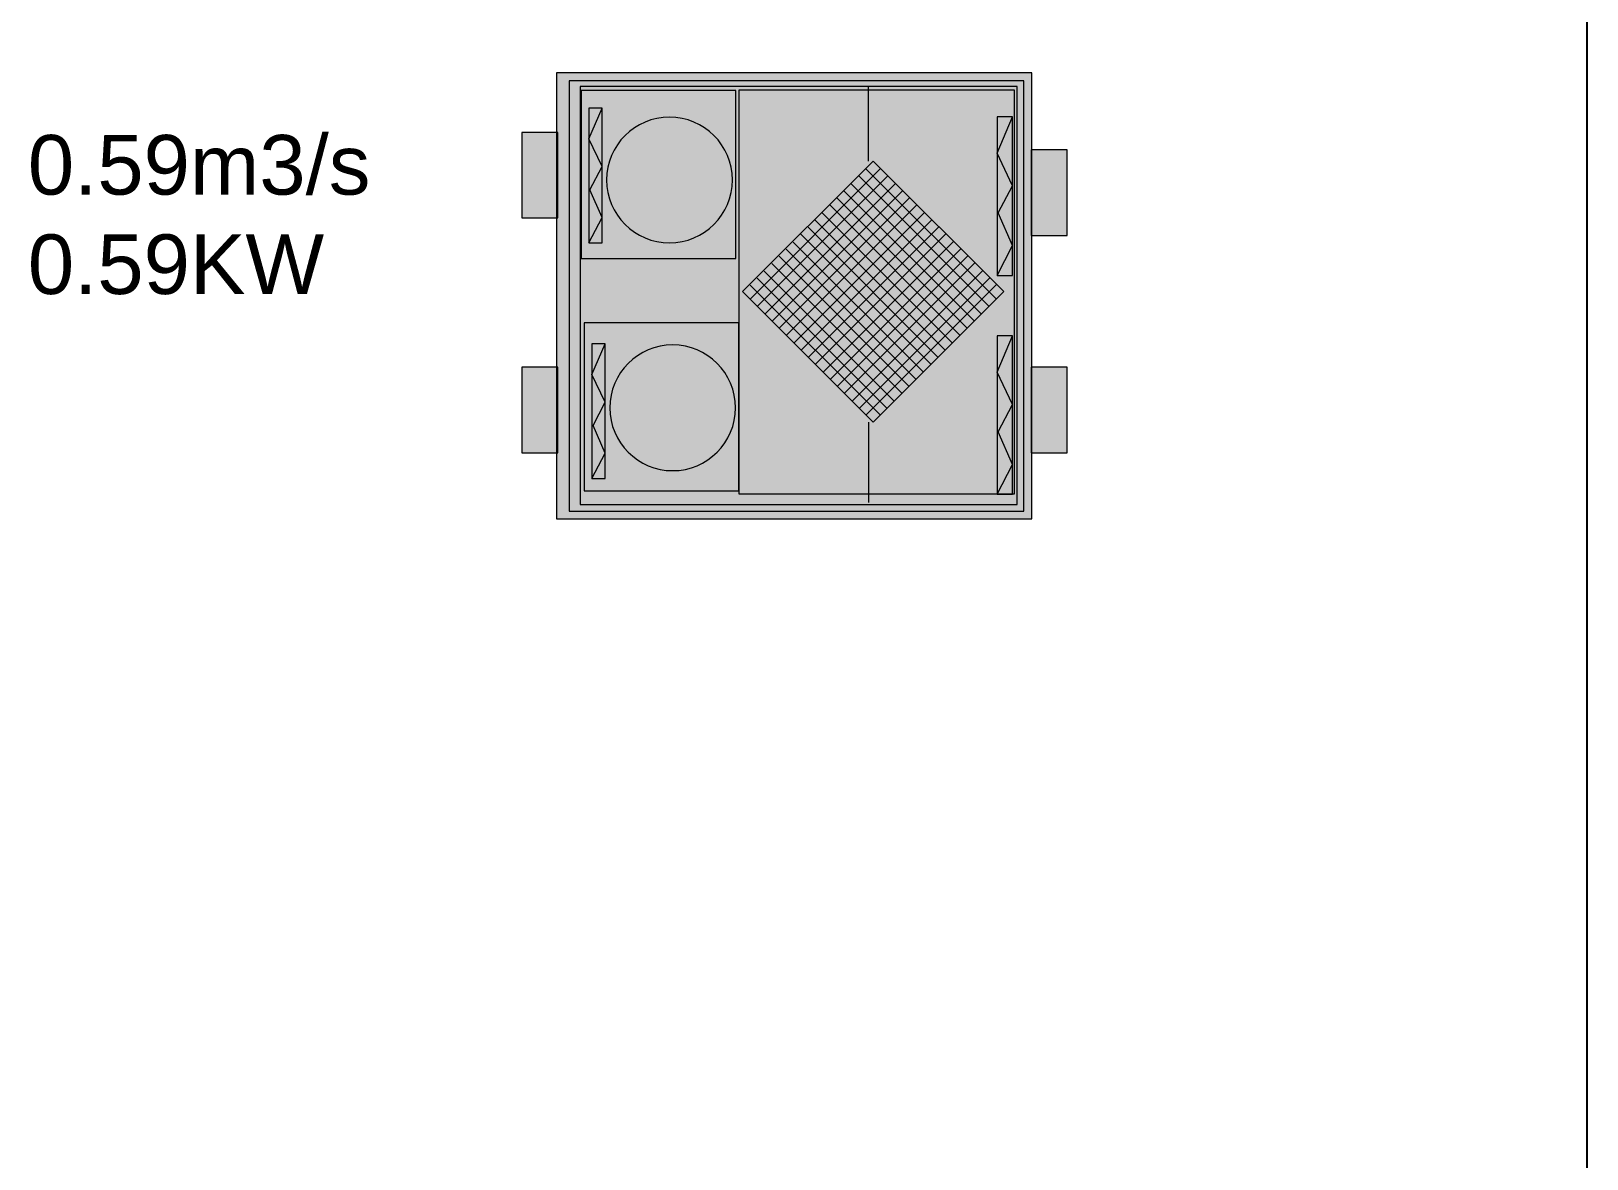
# Model space of a CAD drawing. Header units: metres. Extents: x -11 to 85, y -301 to 135.
# Drawn here: x 44.381 to 47.774, y 98.289 to 100.748 of the extents above; entities that cross this region are included whole.
import ezdxf

# ---------------------------------------------------------------- set-up
doc = ezdxf.new("R2010")
doc.units = ezdxf.units.M
doc.header["$LTSCALE"] = 0.036
for name, color, linetype in [('arxitek doma', 252, 'Continuous'), ('HLEK_FL001_SYMBOLS', 230, 'Continuous'), ('SYMBOLA', 160, 'Continuous')]:
    doc.layers.add(name, color=color, linetype=linetype)
doc.layers.add('fan enallaktis', color=162, linetype='Continuous', lineweight=0)
doc.layers.add('fan enallaktis hatch', color=141, linetype='Continuous', lineweight=0)
doc.styles.add('COMU-N', font='arial.ttf')

# ---------------------------------------------------------------- blocks, each defined once
blk = doc.blocks.new('gY1_a36')
at = {"layer": 'SYMBOLA', "color": 0}
blk.add_solid([(0.15, 0.075), (0.15, -0.075), (0, 0)], dxfattribs=at)
blk = doc.blocks.new('gY1_a40')
at = {"layer": 'SYMBOLA'}
for points in [[(0.15, 0.075), (0.15, -0.075), (0, 0)], [(0.0099, 0), (0.3099, 0.075), (0.2849, 0)], [(0.3099, -0.075), (0.2849, 0), (0.0099, 0)]]:
    blk.add_solid(points, dxfattribs=at)
blk = doc.blocks.new('fan enallaktis')
at = {"layer": 'fan enallaktis hatch'}
for points in [[(-1.2878, 0.0641), (-0.0609, 0.0641), (-0.0609, 1.2155), (-1.2878, 1.2155), (-1.2878, 1.0449), (-1.2842, 1.0449), (-1.2842, 0.824), (-1.2878, 0.824)], [(-1.2878, 0.439), (-1.2842, 0.439), (-1.2842, 0.2181), (-1.2878, 0.2181), (-1.2878, 0.0641), (-0.0609, 0.0641), (-0.0609, 1.2155), (-1.2878, 1.2155)], [(-1.2878, 0.0641), (-0.0609, 0.0641), (-0.0609, 0.824), (-0.0627, 0.824), (-0.0627, 1.0449), (-0.0609, 1.0449), (-0.0609, 1.2155), (-1.2878, 1.2155)], [(-1.2878, 0.0641), (-0.0609, 0.0641), (-0.0609, 0.263), (-0.0627, 0.263), (-0.0627, 0.4839), (-0.0609, 0.4839), (-0.0609, 1.2155), (-1.2878, 1.2155)], [(-1.2878, 0.0641), (-0.0609, 0.0641), (-0.0609, 0.824), (-0.0627, 0.824), (-0.0627, 1.0449), (-0.0609, 1.0449), (-0.0609, 1.2155), (-1.2878, 1.2155)], [(-1.2878, 0.0641), (-0.0609, 0.0641), (-0.0609, 1.2155), (-1.2878, 1.2155), (-1.2878, 1.0449), (-1.2842, 1.0449), (-1.2842, 0.824), (-1.2878, 0.824)], [(-0.151, 0.8366), (-0.1107, 0.9204), (-0.1476, 0.9909), (-0.1107, 1.0748), (-0.1503, 1.1507), (-0.151, 1.1507)], [(-0.1107, 1.0748), (-0.1107, 1.1507), (-0.1503, 1.1507)], [(-1.1961, 0.8431), (-1.1619, 0.9144), (-1.1933, 0.9743), (-1.1619, 1.0456), (-1.1961, 1.1112)], [(-1.1619, 1.0456), (-1.1619, 1.1112), (-1.1961, 1.1112)], [(-0.8257, 0.9287, 1), (-1.1502, 0.9287, 1)], [(-1.2878, 1.0449), (-1.377, 1.0449), (-1.377, 0.824), (-1.2878, 0.824)], [(-1.1933, 0.9743), (-1.1619, 0.9144), (-1.1619, 1.0456)], [(-0.1107, 1.0748), (-0.1476, 0.9909), (-0.1107, 0.9204)], [(-0.0609, 0.824), (0.0301, 0.824), (0.0301, 1.0449), (-0.0609, 1.0449)], [(-1.1619, 0.9144), (-1.1961, 0.8431), (-1.1619, 0.7633)], [(-0.1107, 0.9204), (-0.151, 0.8366), (-0.1107, 0.7426)], [(-1.1961, 0.7633), (-1.1619, 0.7633), (-1.1961, 0.8431)], [(-0.151, 0.8366), (-0.151, 0.7426), (-0.1107, 0.7426)], [(-0.151, 0.2717), (-0.1107, 0.3556), (-0.1476, 0.426), (-0.1107, 0.5099), (-0.151, 0.5871)], [(-0.1107, 0.5871), (-0.151, 0.5871), (-0.1107, 0.5099)], [(-0.1107, 0.5099), (-0.1476, 0.426), (-0.1107, 0.3556)], [(-0.0609, 0.263), (0.0301, 0.263), (0.0301, 0.4839), (-0.0609, 0.4839)], [(-1.2878, 0.439), (-1.377, 0.439), (-1.377, 0.2181), (-1.2878, 0.2181)], [(-0.1107, 0.1778), (-0.1107, 0.3556), (-0.151, 0.2717)], [(-0.151, 0.1778), (-0.1107, 0.1778), (-0.151, 0.2717)]]:
    blk.add_hatch(color=256, dxfattribs=at).paths.add_polyline_path(points)
h = blk.add_hatch(color=256, dxfattribs=at)
h.paths.add_polyline_path([(-1.2878, 1.0449), (-1.2842, 1.0449), (-1.2842, 0.824), (-1.2878, 0.824), (-1.2878, 0.439), (-1.2842, 0.439), (-1.2842, 0.2181), (-1.2878, 0.2181), (-1.2878, 0.0641), (-0.0609, 0.0641), (-0.0609, 0.263), (-0.0627, 0.263), (-0.0627, 0.4839), (-0.0609, 0.4839), (-0.0609, 0.824), (-0.0627, 0.824), (-0.0627, 1.0449), (-0.0609, 1.0449), (-0.0609, 1.2155), (-1.2878, 1.2155)])
h.paths.add_polyline_path([(-1.2551, 0.0851), (-0.0819, 0.0851), (-0.0819, 1.1956), (-1.2551, 1.1956)], flags=16)
h.paths.add_polyline_path([(-1.2265, 1.178), (-0.0987, 1.178), (-0.0987, 0.0995), (-1.2265, 0.0995)], flags=0)
h.paths.add_polyline_path([(-1.2161, 1.1431), (-0.8172, 1.1431), (-0.8172, 1.1507), (-0.151, 1.1507), (-0.151, 1.1519), (-0.1058, 1.1519), (-0.1058, 0.1091), (-0.8172, 0.1091), (-0.8172, 0.7097), (-1.2161, 0.7097)], flags=0)
h.paths.add_polyline_path([(-1.1961, 1.1112), (-1.1619, 1.1112), (-1.1619, 0.7633), (-1.1961, 0.7633)], flags=0)
h.paths.add_polyline_path([(-0.8257, 0.9287, -1), (-1.1502, 0.9287, -1)], flags=0)
h.paths.add_polyline_path([(-1.0821, 1.0511), (-0.8379, 0.929), (-1.0821, 0.8069)], flags=0)
h.paths.add_polyline_path([(-1.2243, 0.5433), (-0.825, 0.5433), (-0.825, 0.1098), (-1.2243, 0.1098)], flags=0)
h.paths.add_polyline_path([(-1.2043, 0.5031), (-1.1701, 0.5031), (-1.1701, 0.1552), (-1.2043, 0.1552)], flags=0)
h.paths.add_polyline_path([(-0.8339, 0.3409, -1), (-1.1583, 0.3409, -1)], flags=0)
h.paths.add_polyline_path([(-0.4706, 0.966), (-0.1336, 0.629), (-0.4706, 0.292), (-0.8077, 0.629)], flags=0)
h.paths.add_polyline_path([(-0.7696, 0.6299), (-0.4704, 0.9291), (-0.1713, 0.6299), (-0.4704, 0.3308)], flags=0)
h.paths.add_polyline_path([(-0.7338, 0.6309), (-0.4704, 0.8942), (-0.2071, 0.6309), (-0.4704, 0.3676)], flags=0)
h.paths.add_polyline_path([(-0.6954, 0.6324), (-0.4704, 0.8574), (-0.2455, 0.6324), (-0.4704, 0.4075)], flags=0)
h.paths.add_polyline_path([(-0.657, 0.6309), (-0.4704, 0.8175), (-0.2838, 0.6309), (-0.4704, 0.4443)], flags=0)
h.paths.add_polyline_path([(-0.6204, 0.6307), (-0.4704, 0.7807), (-0.3205, 0.6307), (-0.4704, 0.4807)], flags=0)
h.paths.add_polyline_path([(-0.5838, 0.6309), (-0.4704, 0.7442), (-0.3571, 0.6309), (-0.4704, 0.5176)], flags=0)
h.paths.add_polyline_path([(-0.5454, 0.6324), (-0.4704, 0.7074), (-0.3955, 0.6324), (-0.4704, 0.5574)], flags=0)
h.paths.add_polyline_path([(-0.5071, 0.6309), (-0.4704, 0.6675), (-0.4338, 0.6309), (-0.4704, 0.5943)], flags=0)
h.paths.add_polyline_path([(-0.9019, 0.4626), (-0.9019, 0.2185), (-1.1461, 0.3405)], flags=0)
h.paths.add_polyline_path([(-0.151, 0.5871), (-0.1107, 0.5871), (-0.1107, 0.1778), (-0.151, 0.1778)], flags=0)
h = blk.add_hatch(color=256, dxfattribs=at)
h.paths.add_polyline_path([(-1.2161, 0.7097), (-1.2161, 1.1431), (-0.8172, 1.1431), (-0.8172, 1.1507), (-0.151, 1.1507), (-0.151, 1.1519), (-0.1107, 1.1519), (-0.1107, 1.1507), (-0.1058, 1.1507), (-0.1058, 0.1091), (-0.4829, 0.1091), (-0.4829, 0.0995), (-0.0987, 0.0995), (-0.0987, 1.178), (-1.2265, 1.178), (-1.2265, 0.0995), (-0.4829, 0.0995), (-0.4829, 0.1091), (-0.8172, 0.1091), (-0.8172, 0.7097)])
h.paths.add_polyline_path([(-0.825, 0.5433), (-0.825, 0.1098), (-1.2243, 0.1098), (-1.2243, 0.5433)], flags=16)
h.paths.add_polyline_path([(-1.1701, 0.5031), (-1.1701, 0.1552), (-1.2043, 0.1552), (-1.2043, 0.5031)], flags=0)
h.paths.add_polyline_path([(-0.8339, 0.3409, -1), (-1.1583, 0.3409, -1)], flags=0)
h.paths.add_polyline_path([(-0.9019, 0.4626), (-0.9019, 0.2185), (-1.1461, 0.3405)], flags=0)
h = blk.add_hatch(color=256, dxfattribs=at)
h.paths.add_polyline_path([(-0.8172, 0.1091), (-0.1058, 0.1091), (-0.1058, 1.1507), (-0.8168, 1.1507), (-0.8168, 0.7097), (-0.8172, 0.7097)])
h.paths.add_polyline_path([(-0.8257, 0.9287, 1), (-1.1502, 0.9287, 1)])
h.paths.add_polyline_path([(-0.8379, 0.929), (-1.0821, 0.8069), (-1.0821, 1.0511)], flags=16)
h.paths.add_polyline_path([(-1.1619, 1.1112), (-1.1619, 0.7633), (-1.1961, 0.7633), (-1.1961, 1.1112)])
h = blk.add_hatch(color=256, dxfattribs=at)
h.paths.add_polyline_path([(-0.8168, 1.1507), (-0.8168, 0.7097), (-0.8172, 0.7097), (-0.8172, 0.1091), (-0.1058, 0.1091), (-0.1058, 0.7426), (-0.151, 0.7426), (-0.151, 1.1507)])
h.paths.add_polyline_path([(-0.4706, 0.966), (-0.1336, 0.629), (-0.4706, 0.292), (-0.8077, 0.629)], flags=16)
h.paths.add_polyline_path([(-0.4704, 0.9291), (-0.1713, 0.6299), (-0.4704, 0.3308), (-0.7696, 0.6299)], flags=0)
h.paths.add_polyline_path([(-0.4704, 0.8942), (-0.2071, 0.6309), (-0.4704, 0.3676), (-0.7338, 0.6309)], flags=0)
h.paths.add_polyline_path([(-0.2455, 0.6324), (-0.4704, 0.4075), (-0.6954, 0.6324), (-0.4704, 0.8574)], flags=0)
h.paths.add_polyline_path([(-0.2838, 0.6309), (-0.4704, 0.4443), (-0.657, 0.6309), (-0.4704, 0.8175)], flags=0)
h.paths.add_polyline_path([(-0.3205, 0.6307), (-0.4704, 0.4807), (-0.6204, 0.6307), (-0.4704, 0.7807)], flags=0)
h.paths.add_polyline_path([(-0.3571, 0.6309), (-0.4704, 0.5176), (-0.5838, 0.6309), (-0.4704, 0.7442)], flags=0)
h.paths.add_polyline_path([(-0.3955, 0.6324), (-0.4704, 0.5574), (-0.5454, 0.6324), (-0.4704, 0.7074)], flags=0)
h.paths.add_polyline_path([(-0.4338, 0.6309), (-0.4704, 0.5943), (-0.5071, 0.6309), (-0.4704, 0.6675)], flags=0)
h.paths.add_polyline_path([(-0.151, 0.5871), (-0.1107, 0.5871), (-0.1107, 0.1778), (-0.151, 0.1778)], flags=16)
h = blk.add_hatch(color=256, dxfattribs=at)
h.paths.add_polyline_path([(-1.2243, 0.1098), (-0.825, 0.1098), (-0.825, 0.5433), (-1.2243, 0.5433)])
h.paths.add_polyline_path([(-0.8339, 0.3409, 1), (-1.1583, 0.3409, 1)], flags=16)
h.paths.add_polyline_path([(-1.1461, 0.3405), (-0.9019, 0.4626), (-0.9019, 0.2185)], flags=0)
at = {"layer": 'fan enallaktis'}
for p, q in [((-0.4829, 0.966), (-0.4829, 1.173)), ((-0.151, 1.1519), (-0.1107, 1.0748)), ((-1.1961, 1.1112), (-1.1619, 1.0456)), ((-1.1619, 1.0456), (-1.1933, 0.9743)), ((-0.1107, 1.0748), (-0.1476, 0.9909)), ((-1.1933, 0.9743), (-1.1619, 0.9144)), ((-0.1476, 0.9909), (-0.1107, 0.9204)), ((-0.7877, 0.6119), (-0.4516, 0.9479)), ((-0.7702, 0.5944), (-0.4342, 0.9305)), ((-0.5057, 0.9295), (-0.1697, 0.5934)), ((-0.4883, 0.947), (-0.1522, 0.6109)), ((-1.1619, 0.9144), (-1.1961, 0.8431)), ((-0.7518, 0.576), (-0.4157, 0.9121)), ((-0.7319, 0.5561), (-0.3958, 0.8921)), ((-0.5441, 0.8912), (-0.208, 0.5551)), ((-0.5241, 0.9111), (-0.1881, 0.575)), ((-0.1107, 0.9204), (-0.151, 0.8366)), ((-1.1961, 0.8431), (-1.1619, 0.7633)), ((-0.7135, 0.5376), (-0.3774, 0.8737)), ((-0.6953, 0.5194), (-0.3592, 0.8555)), ((-0.5807, 0.8545), (-0.2446, 0.5185)), ((-0.5625, 0.8727), (-0.2264, 0.5367)), ((-0.6768, 0.501), (-0.3408, 0.8371)), ((-0.6569, 0.4811), (-0.3208, 0.8171)), ((-0.6191, 0.8162), (-0.283, 0.4801)), ((-0.5991, 0.8361), (-0.2631, 0.5)), ((-0.151, 0.8366), (-0.1107, 0.7426)), ((-0.6557, 0.7795), (-0.3196, 0.4435)), ((-0.6385, 0.4627), (-0.3024, 0.7987)), ((-0.6375, 0.7978), (-0.3014, 0.4617)), ((-0.6203, 0.4444), (-0.2842, 0.7805)), ((-0.7125, 0.7228), (-0.3764, 0.3867)), ((-0.6941, 0.7412), (-0.358, 0.4051)), ((-0.6741, 0.7611), (-0.338, 0.4251)), ((-0.6019, 0.426), (-0.2658, 0.7621)), ((-0.5819, 0.4061), (-0.2458, 0.7422)), ((-0.5635, 0.3877), (-0.2274, 0.7237)), ((-0.7491, 0.6861), (-0.413, 0.3501)), ((-0.7307, 0.7046), (-0.3946, 0.3685)), ((-0.5453, 0.3695), (-0.2092, 0.7055)), ((-0.5269, 0.351), (-0.1908, 0.6871)), ((-0.7875, 0.6478), (-0.4514, 0.3117)), ((-0.7691, 0.6662), (-0.433, 0.3301)), ((-0.5069, 0.3311), (-0.1708, 0.6672)), ((-0.4885, 0.3127), (-0.1524, 0.6488)), ((-0.151, 0.5871), (-0.1107, 0.5099)), ((-1.2043, 0.5031), (-1.1701, 0.4376)), ((-0.1107, 0.5099), (-0.1476, 0.426)), ((-1.1701, 0.4376), (-1.2014, 0.3663)), ((-0.1476, 0.426), (-0.1107, 0.3556)), ((-1.2014, 0.3663), (-1.1701, 0.3064)), ((-0.1107, 0.3556), (-0.151, 0.2717)), ((-1.1701, 0.3064), (-1.2043, 0.2351)), ((-0.4829, 0.292), (-0.4829, 0.0996)), ((-0.151, 0.2717), (-0.1107, 0.1778)), ((-1.2043, 0.2351), (-1.1701, 0.1552))]:
    blk.add_line(p, q, dxfattribs=at)
for points in [[(-1.2878, 1.2155), (-0.0609, 1.2155), (-0.0609, 0.0641), (-1.2878, 0.0641)], [(-1.2551, 1.1956), (-0.0819, 1.1956), (-0.0819, 0.0851), (-1.2551, 0.0851)], [(-1.2265, 1.178), (-0.0987, 1.178), (-0.0987, 0.0995), (-1.2265, 0.0995)], [(-1.2161, 1.1431), (-0.8168, 1.1431), (-0.8168, 0.7097), (-1.2161, 0.7097)], [(-0.8172, 1.1507), (-0.1058, 1.1507), (-0.1058, 0.1091), (-0.8172, 0.1091)], [(-0.151, 1.1519), (-0.1107, 1.1519), (-0.1107, 0.7426), (-0.151, 0.7426)], [(-1.1961, 1.1112), (-1.1619, 1.1112), (-1.1619, 0.7633), (-1.1961, 0.7633)], [(-1.377, 1.0449), (-1.2842, 1.0449), (-1.2842, 0.824), (-1.377, 0.824)], [(-0.0627, 1.0449), (0.0301, 1.0449), (0.0301, 0.824), (-0.0627, 0.824)], [(-0.4706, 0.292), (-0.1336, 0.629), (-0.4706, 0.966), (-0.8077, 0.629)], [(-0.151, 0.5871), (-0.1107, 0.5871), (-0.1107, 0.1778), (-0.151, 0.1778)], [(-1.2243, 0.5433), (-0.825, 0.5433), (-0.825, 0.1098), (-1.2243, 0.1098)], [(-1.2043, 0.5031), (-1.1701, 0.5031), (-1.1701, 0.1552), (-1.2043, 0.1552)], [(-0.0627, 0.4839), (0.0301, 0.4839), (0.0301, 0.263), (-0.0627, 0.263)], [(-1.377, 0.439), (-1.2842, 0.439), (-1.2842, 0.2181), (-1.377, 0.2181)]]:
    blk.add_lwpolyline(points, close=True, dxfattribs=at)
for centre in [(-0.9879, 0.9287), (-0.9961, 0.3409)]:
    blk.add_circle(centre, 0.1622, dxfattribs=at)
at = {"layer": 'fan enallaktis', "xscale": 1.627830749999999, "yscale": 1.627830749999999, "zscale": 1.627830749999999, "rotation": 180}
blk.add_blockref('gY1_a36', (-0.8379, 0.9298), dxfattribs=at)
at = {"layer": 'fan enallaktis', "color": 240}
for p, xscale, yscale, zscale, rotation in [((-0.6305, 0.8287), 0.5471699999999997, 0.5471699999999997, 0.5471699999999997, 139.998246099921), ((-0.3247, 0.8385), 0.5471699999999998, 0.5471699999999998, 0.5471699999999998, 46.90418803826589), ((-0.7718, 0.3355), 0.5471699999999998, 0.5471699999999998, 0.5471699999999998, 41.27729920653211), ((-0.1746, 0.3136), 0.5471699999999999, 0.5471699999999999, 0.5471699999999999, 142.2600130889486)]:
    blk.add_blockref('gY1_a40', p, dxfattribs=dict(at, xscale=xscale, yscale=yscale, zscale=zscale, rotation=rotation))
at = {"layer": 'fan enallaktis', "xscale": 1.627830749999999, "yscale": 1.627830749999999, "zscale": 1.627830749999999}
blk.add_blockref('gY1_a36', (-1.1461, 0.3397), dxfattribs=at)

msp = doc.modelspace()

# ---------------------------------------------------------------- linework, layer by layer
at = {"layer": 'arxitek doma'}
msp.add_line((47.7737, 120.0382), (47.7737, 89.8382), dxfattribs=at)

# ---------------------------------------------------------------- block references
at = {"layer": 'fan enallaktis', "xscale": -0.8449999999938882, "yscale": 0.845000000030268, "zscale": 0.8450000000000001, "rotation": 180}
msp.add_blockref('fan enallaktis', (46.6151, 100.7111), dxfattribs=at)

# ---------------------------------------------------------------- texts
at = {"layer": 'HLEK_FL001_SYMBOLS', "insert": (44.3743, 100.5211), "char_height": 0.13, "attachment_point": 1, "style": 'COMU-N'}
msp.add_mtext_dynamic_manual_height_columns('0.59m3/s\\P0.59KW', width=2.231766, gutter_width=0.65, heights=[0], dxfattribs=at)

doc.saveas('drawing.dxf')
